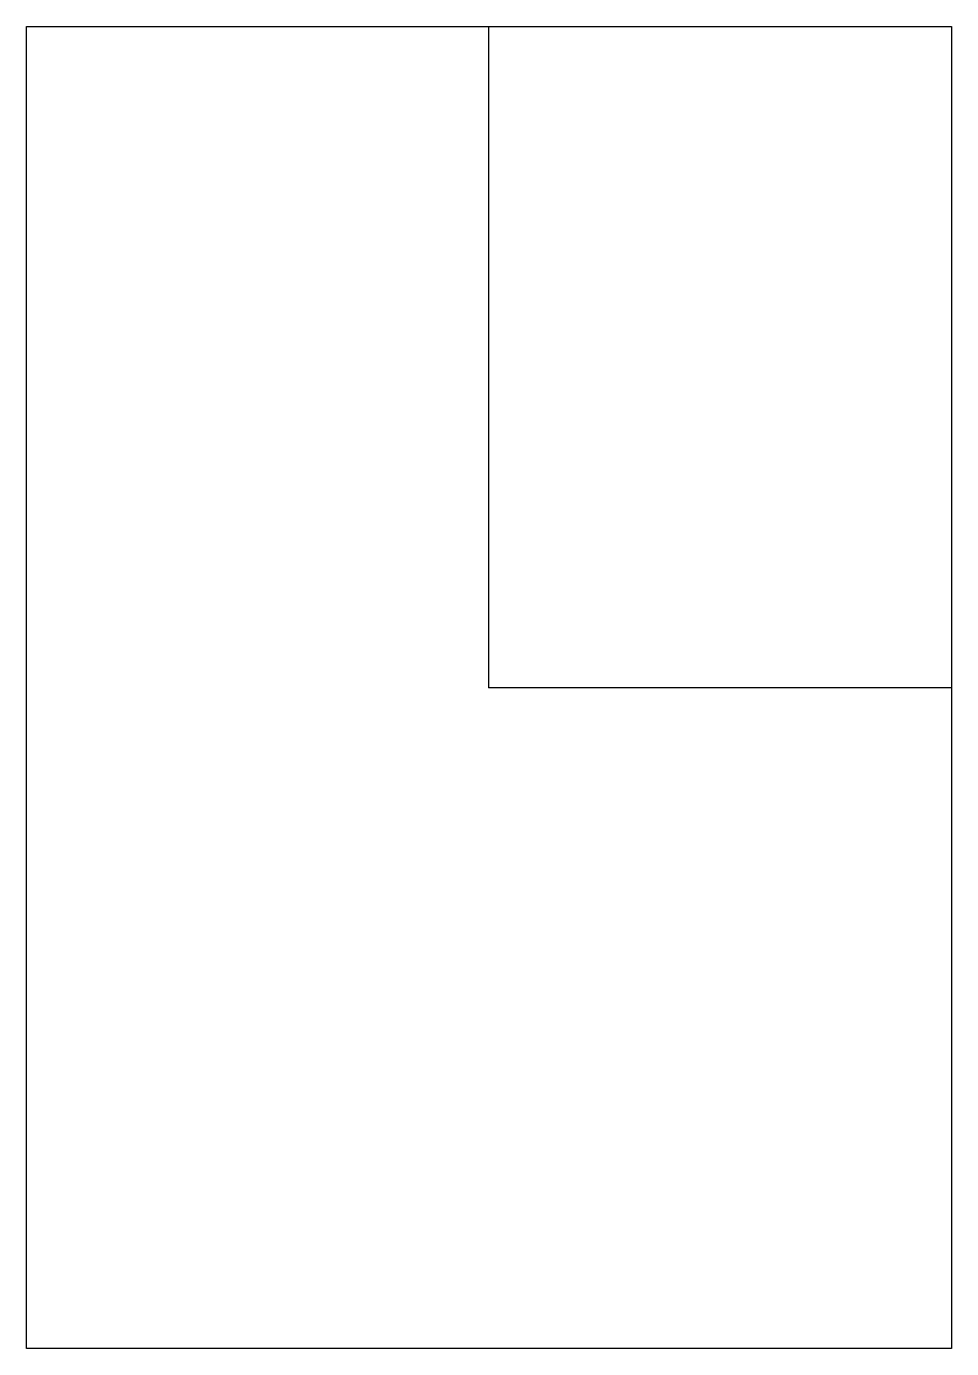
# Model space of a CAD drawing. Header units: millimetres. Extents: x -17.5 to 17.5, y -25 to 25.
import ezdxf

# ---------------------------------------------------------------- set-up
doc = ezdxf.new("R2010")
doc.units = ezdxf.units.MM
doc.layers.get('0').update_dxf_attribs({"linetype": 'CONTINUOUS'})

msp = doc.modelspace()

# ---------------------------------------------------------------- linework, layer by layer
for q in [(0, 25), (17.5, 0)]:
    msp.add_line((0, 0), q)
msp.add_lwpolyline([(-17.5, 25), (17.5, 25), (17.5, -25), (-17.5, -25)], close=True)
msp.add_point((0, 0))

doc.saveas('drawing.dxf')
